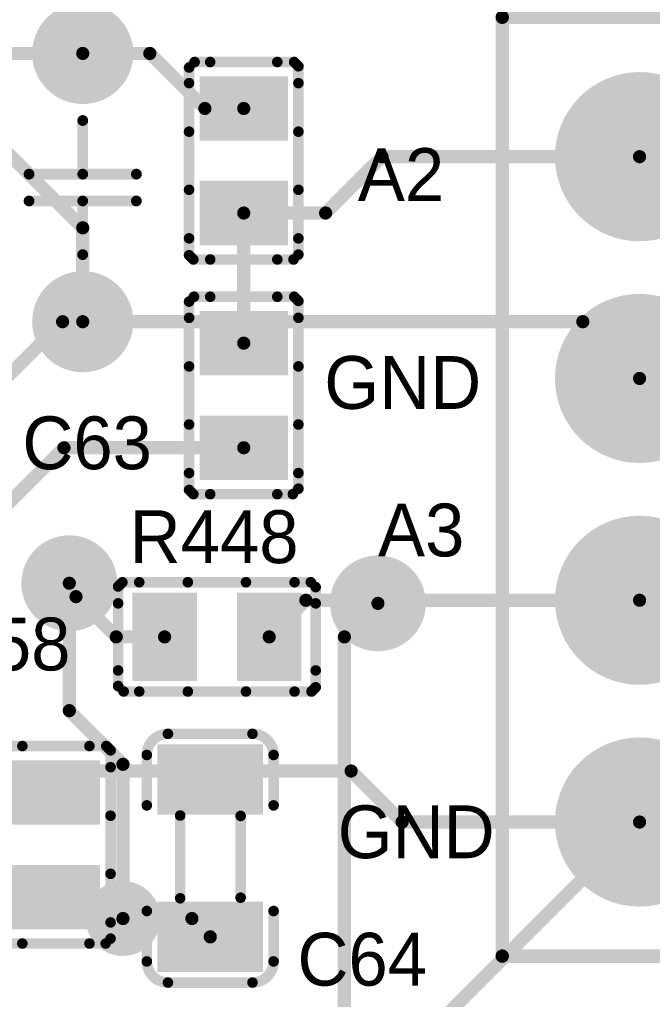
# Model space of a CAD drawing. Header units: millimetres. Extents: x 37 to 228, y -28 to 210.
# Drawn here: x 204.07 to 216.05, y 76.48 to 95.03 of the extents above; entities that cross this region are included whole.
import ezdxf

# ---------------------------------------------------------------- set-up
doc = ezdxf.new("R2010")
doc.units = ezdxf.units.MM
for name, color, linetype in [('BottomLayer', 5, 'Continuous'), ('BottomSolder', 6, 'Continuous'), ('InternalPlane1', 76, 'Continuous'), ('InternalPlane2', 16, 'Continuous'), ('MultiLayer', 9, 'Continuous'), ('TopLayer', 1, 'Continuous'), ('TopOverlay', 2, 'Continuous'), ('TopPaste', 8, 'Continuous'), ('TopSolder', 216, 'Continuous')]:
    doc.layers.add(name, color=color, linetype=linetype)

# ---------------------------------------------------------------- blocks, each defined once
blk = doc.blocks.new('CON_1X4_4_2___L____2_137')
at = {"layer": 'BottomLayer'}
for points, const_width in [([(-6.935, 7.3, 1), (-5.665, 7.3, 1)], 1.27), ([(5.665, 7.3, 1), (6.935, 7.3, 1)], 1.27), ([(-7.05, 0, 1), (-5.55, 0, 1)], 1.5), ([(-2.85, 0, 1), (-1.35, 0, 1)], 1.5), ([(1.35, 0, 1), (2.85, 0, 1)], 1.5), ([(5.55, 0, 1), (7.05, 0, 1)], 1.5)]:
    blk.add_lwpolyline(points, format="xyb", close=True, dxfattribs=dict(at, const_width=const_width))
at = {"layer": 'BottomSolder'}
for points, const_width in [([(-6.986, 7.3, 1), (-5.614, 7.3, 1)], 1.372), ([(5.614, 7.3, 1), (6.986, 7.3, 1)], 1.372), ([(-7.101, 0, 1), (-5.499, 0, 1)], 1.602), ([(-2.901, 0, 1), (-1.299, 0, 1)], 1.602), ([(1.299, 0, 1), (2.901, 0, 1)], 1.602), ([(5.499, 0, 1), (7.101, 0, 1)], 1.602)]:
    blk.add_lwpolyline(points, format="xyb", close=True, dxfattribs=dict(at, const_width=const_width))
at = {"layer": 'InternalPlane1'}
for points, const_width in [([(-7.429, 7.3, 1), (-5.171, 7.3, 1)], 2.258), ([(5.171, 7.3, 1), (7.429, 7.3, 1)], 2.258), ([(-7.054, 0, 1), (-5.546, 0, 1)], 1.508), ([(-2.854, 0, 1), (-1.346, 0, 1)], 1.508), ([(1.346, 0, 1), (2.854, 0, 1)], 1.508), ([(5.546, 0, 1), (7.054, 0, 1)], 1.508)]:
    blk.add_lwpolyline(points, format="xyb", close=True, dxfattribs=dict(at, const_width=const_width))
at = {"layer": 'InternalPlane2'}
for points, const_width in [([(-7.429, 7.3, 1), (-5.171, 7.3, 1)], 2.258), ([(5.171, 7.3, 1), (7.429, 7.3, 1)], 2.258), ([(-7.054, 0, 1), (-5.546, 0, 1)], 1.508), ([(-2.854, 0, 1), (-1.346, 0, 1)], 1.508), ([(1.346, 0, 1), (2.854, 0, 1)], 1.508), ([(5.546, 0, 1), (7.054, 0, 1)], 1.508)]:
    blk.add_lwpolyline(points, format="xyb", close=True, dxfattribs=dict(at, const_width=const_width))
at = {"layer": 'MultiLayer'}
for points, const_width in [([(-6.935, 7.3, 1), (-5.665, 7.3, 1)], 1.27), ([(5.665, 7.3, 1), (6.935, 7.3, 1)], 1.27), ([(-7.05, 0, 1), (-5.55, 0, 1)], 1.5), ([(-2.85, 0, 1), (-1.35, 0, 1)], 1.5), ([(1.35, 0, 1), (2.85, 0, 1)], 1.5), ([(5.55, 0, 1), (7.05, 0, 1)], 1.5)]:
    blk.add_lwpolyline(points, format="xyb", close=True, dxfattribs=dict(at, const_width=const_width))
at = {"layer": 'TopLayer'}
for points, const_width in [([(-6.935, 7.3, 1), (-5.665, 7.3, 1)], 1.27), ([(5.665, 7.3, 1), (6.935, 7.3, 1)], 1.27), ([(-7.05, 0, 1), (-5.55, 0, 1)], 1.5), ([(-2.85, 0, 1), (-1.35, 0, 1)], 1.5), ([(1.35, 0, 1), (2.85, 0, 1)], 1.5), ([(5.55, 0, 1), (7.05, 0, 1)], 1.5)]:
    blk.add_lwpolyline(points, format="xyb", close=True, dxfattribs=dict(at, const_width=const_width))
at = {"layer": 'TopOverlay', "const_width": 0.254}
for points in [[(8.84, 2.54), (-8.94, 2.54)], [(-8.94, -2.6), (-8.94, 2.54)], [(8.84, -2.6), (8.84, 2.54)], [(8.84, -2.6), (-8.94, -2.6)]]:
    blk.add_lwpolyline(points, dxfattribs=at)
at = {"layer": 'TopOverlay', "const_width": 0.127}
for points in [[(-9.004, 2.54, 1), (-8.877, 2.54, 1)], [(-9.004, 2.54, 1), (-8.877, 2.54, 1)], [(8.776, 2.54, 1), (8.903, 2.54, 1)], [(8.776, 2.54, 1), (8.903, 2.54, 1)], [(-9.004, -2.6, 1), (-8.877, -2.6, 1)], [(-9.004, -2.6, 1), (-8.877, -2.6, 1)], [(8.776, -2.6, 1), (8.903, -2.6, 1)], [(8.776, -2.6, 1), (8.903, -2.6, 1)]]:
    blk.add_lwpolyline(points, format="xyb", close=True, dxfattribs=at)
at = {"layer": 'TopSolder'}
for points, const_width in [([(-6.986, 7.3, 1), (-5.614, 7.3, 1)], 1.372), ([(5.614, 7.3, 1), (6.986, 7.3, 1)], 1.372), ([(-7.101, 0, 1), (-5.499, 0, 1)], 1.602), ([(-2.901, 0, 1), (-1.299, 0, 1)], 1.602), ([(1.299, 0, 1), (2.901, 0, 1)], 1.602), ([(5.499, 0, 1), (7.101, 0, 1)], 1.602)]:
    blk.add_lwpolyline(points, format="xyb", close=True, dxfattribs=dict(at, const_width=const_width))
blk = doc.blocks.new('LC_1206_C_167')
at = {"layer": 'TopLayer'}
for points in [[(-0.925, 0.9), (-2.055, 0.9), (-0.925, -0.9), (-2.055, -0.9)], [(2.055, 0.9), (0.925, 0.9), (2.055, -0.9), (0.925, -0.9)]]:
    blk.add_solid(points, dxfattribs=at)
at = {"layer": 'TopOverlay', "const_width": 0.2}
for points in [[(-2.355, 0.8, -0.414214), (-1.955, 1.2)], [(1.955, 1.2, -0.414213), (2.355, 0.8)], [(-1.955, -1.2, -0.414214), (-2.355, -0.8)], [(2.355, -0.8, -0.414213), (1.955, -1.2)]]:
    blk.add_lwpolyline(points, format="xyb", dxfattribs=at)
for points in [[(-1.955, 1.2), (-1, 1.2)], [(1, 1.2), (1.955, 1.2)], [(-2.355, 0.8), (-2.355, -0.8)], [(2.355, 0.8), (2.355, -0.8)], [(-0.759, 0.568), (0.808, 0.568)], [(-0.748, -0.576), (0.8, -0.576)], [(-1.955, -1.2), (-1, -1.2)], [(1, -1.2), (1.955, -1.2)]]:
    blk.add_lwpolyline(points, dxfattribs=at)
at = {"layer": 'TopOverlay', "const_width": 0.1}
for points in [[(-2.005, 1.2, 1), (-1.905, 1.2, 1)], [(-2.005, 1.2, 1), (-1.905, 1.2, 1)], [(-1.05, 1.2, 1), (-0.95, 1.2, 1)], [(0.95, 1.2, 1), (1.05, 1.2, 1)], [(1.905, 1.2, 1), (2.005, 1.2, 1)], [(1.905, 1.2, 1), (2.005, 1.2, 1)], [(-2.405, 0.8, 1), (-2.305, 0.8, 1)], [(-2.405, 0.8, 1), (-2.305, 0.8, 1)], [(2.305, 0.8, 1), (2.405, 0.8, 1)], [(2.305, 0.8, 1), (2.405, 0.8, 1)], [(-0.809, 0.568, 1), (-0.709, 0.568, 1)], [(0.758, 0.568, 1), (0.858, 0.568, 1)], [(-0.798, -0.576, 1), (-0.698, -0.576, 1)], [(0.75, -0.576, 1), (0.85, -0.576, 1)], [(-2.405, -0.8, 1), (-2.305, -0.8, 1)], [(-2.405, -0.8, 1), (-2.305, -0.8, 1)], [(2.305, -0.8, 1), (2.405, -0.8, 1)], [(2.305, -0.8, 1), (2.405, -0.8, 1)], [(-2.005, -1.2, 1), (-1.905, -1.2, 1)], [(-2.005, -1.2, 1), (-1.905, -1.2, 1)], [(-1.05, -1.2, 1), (-0.95, -1.2, 1)], [(0.95, -1.2, 1), (1.05, -1.2, 1)], [(1.905, -1.2, 1), (2.005, -1.2, 1)], [(1.905, -1.2, 1), (2.005, -1.2, 1)]]:
    blk.add_lwpolyline(points, format="xyb", close=True, dxfattribs=at)
at = {"layer": 'TopPaste'}
for points in [[(-0.925, 0.9), (-2.055, 0.9), (-0.925, -0.9), (-2.055, -0.9)], [(2.055, 0.9), (0.925, 0.9), (2.055, -0.9), (0.925, -0.9)]]:
    blk.add_solid(points, dxfattribs=at)
at = {"layer": 'TopSolder'}
for points in [[(-0.823, 1.002), (-2.157, 1.002), (-0.823, -1.002), (-2.157, -1.002)], [(2.157, 1.002), (0.823, 1.002), (2.157, -1.002), (0.823, -1.002)]]:
    blk.add_solid(points, dxfattribs=at)
blk = doc.blocks.new('CAP_DIP_S_____169')
at = {"layer": 'BottomLayer', "const_width": 0.75}
for points in [[(-2.915, 0, 1), (-2.165, 0, 1)], [(2.165, 0, 1), (2.915, 0, 1)]]:
    blk.add_lwpolyline(points, format="xyb", close=True, dxfattribs=at)
at = {"layer": 'BottomSolder', "const_width": 0.852}
for points in [[(-2.966, 0, 1), (-2.114, 0, 1)], [(2.114, 0, 1), (2.966, 0, 1)]]:
    blk.add_lwpolyline(points, format="xyb", close=True, dxfattribs=at)
at = {"layer": 'InternalPlane1', "const_width": 0.958}
for points in [[(-3.019, 0, 1), (-2.061, 0, 1)], [(2.061, 0, 1), (3.019, 0, 1)]]:
    blk.add_lwpolyline(points, format="xyb", close=True, dxfattribs=at)
at = {"layer": 'InternalPlane2', "const_width": 0.958}
for points in [[(-3.019, 0, 1), (-2.061, 0, 1)], [(2.061, 0, 1), (3.019, 0, 1)]]:
    blk.add_lwpolyline(points, format="xyb", close=True, dxfattribs=at)
at = {"layer": 'MultiLayer', "const_width": 0.75}
for points in [[(-2.915, 0, 1), (-2.165, 0, 1)], [(2.165, 0, 1), (2.915, 0, 1)]]:
    blk.add_lwpolyline(points, format="xyb", close=True, dxfattribs=at)
at = {"layer": 'TopLayer', "const_width": 0.75}
for points in [[(-2.915, 0, 1), (-2.165, 0, 1)], [(2.165, 0, 1), (2.915, 0, 1)]]:
    blk.add_lwpolyline(points, format="xyb", close=True, dxfattribs=at)
at = {"layer": 'TopOverlay', "const_width": 0.203}
for points in [[(-0.254, 1.016), (-0.254, -1.016)], [(0.254, 1.016), (0.254, -1.016)], [(-1.27, 0), (-0.254, 0)], [(0.254, 0), (1.27, 0)]]:
    blk.add_lwpolyline(points, dxfattribs=at)
at = {"layer": 'TopOverlay', "const_width": 0.102}
for points in [[(-0.305, 1.016, 1), (-0.203, 1.016, 1)], [(0.203, 1.016, 1), (0.305, 1.016, 1)], [(-1.321, 0, 1), (-1.219, 0, 1)], [(-0.305, 0, 1), (-0.203, 0, 1)], [(0.203, 0, 1), (0.305, 0, 1)], [(1.219, 0, 1), (1.321, 0, 1)], [(-0.305, -1.016, 1), (-0.203, -1.016, 1)], [(0.203, -1.016, 1), (0.305, -1.016, 1)]]:
    blk.add_lwpolyline(points, format="xyb", close=True, dxfattribs=at)
at = {"layer": 'TopSolder', "const_width": 0.852}
for points in [[(-2.966, 0, 1), (-2.114, 0, 1)], [(2.114, 0, 1), (2.966, 0, 1)]]:
    blk.add_lwpolyline(points, format="xyb", close=True, dxfattribs=at)
blk = doc.blocks.new('LC_0805_R_174')
at = {"layer": 'TopLayer'}
for points in [[(-0.482, 0.735), (-1.498, 0.735), (-0.482, -0.735), (-1.498, -0.735)], [(1.498, 0.735), (0.482, 0.735), (1.498, -0.735), (0.482, -0.735)]]:
    blk.add_solid(points, dxfattribs=at)
at = {"layer": 'TopOverlay', "const_width": 0.2}
for points in [[(-1.789, 1.035), (-1.87, 0.954)], [(-1.789, 1.035), (-1.47, 1.035)], [(-1.47, 1.035), (-0.55, 1.035)], [(-0.55, 1.035), (0.55, 1.035)], [(0.55, 1.035), (1.47, 1.035)], [(1.47, 1.035), (1.777, 1.035)], [(1.777, 1.035), (1.87, 0.942)], [(-1.87, 0.954), (-1.87, 0.635)], [(1.87, 0.942), (1.87, 0.635)], [(-1.87, 0.635), (-1.87, -0.635)], [(1.87, 0.635), (1.87, -0.635)], [(-1.87, -0.635), (-1.87, -0.93)], [(1.87, -0.635), (1.87, -0.955)], [(-1.87, -0.93), (-1.765, -1.035)], [(1.87, -0.955), (1.79, -1.035)], [(-1.765, -1.035), (-1.47, -1.035)], [(-1.47, -1.035), (-0.55, -1.035)], [(-0.55, -1.035), (0.55, -1.035)], [(0.55, -1.035), (1.47, -1.035)], [(1.47, -1.035), (1.79, -1.035)]]:
    blk.add_lwpolyline(points, dxfattribs=at)
at = {"layer": 'TopOverlay', "const_width": 0.1}
for points in [[(-1.839, 1.035, 1), (-1.739, 1.035, 1)], [(-1.839, 1.035, 1), (-1.739, 1.035, 1)], [(-1.52, 1.035, 1), (-1.42, 1.035, 1)], [(-1.52, 1.035, 1), (-1.42, 1.035, 1)], [(-0.6, 1.035, 1), (-0.5, 1.035, 1)], [(-0.6, 1.035, 1), (-0.5, 1.035, 1)], [(0.5, 1.035, 1), (0.6, 1.035, 1)], [(0.5, 1.035, 1), (0.6, 1.035, 1)], [(1.42, 1.035, 1), (1.52, 1.035, 1)], [(1.42, 1.035, 1), (1.52, 1.035, 1)], [(1.727, 1.035, 1), (1.827, 1.035, 1)], [(1.727, 1.035, 1), (1.827, 1.035, 1)], [(-1.92, 0.954, 1), (-1.82, 0.954, 1)], [(-1.92, 0.954, 1), (-1.82, 0.954, 1)], [(1.82, 0.942, 1), (1.92, 0.942, 1)], [(1.82, 0.942, 1), (1.92, 0.942, 1)], [(-1.92, 0.635, 1), (-1.82, 0.635, 1)], [(-1.92, 0.635, 1), (-1.82, 0.635, 1)], [(1.82, 0.635, 1), (1.92, 0.635, 1)], [(1.82, 0.635, 1), (1.92, 0.635, 1)], [(-1.92, -0.635, 1), (-1.82, -0.635, 1)], [(-1.92, -0.635, 1), (-1.82, -0.635, 1)], [(1.82, -0.635, 1), (1.92, -0.635, 1)], [(1.82, -0.635, 1), (1.92, -0.635, 1)], [(-1.92, -0.93, 1), (-1.82, -0.93, 1)], [(-1.92, -0.93, 1), (-1.82, -0.93, 1)], [(1.82, -0.955, 1), (1.92, -0.955, 1)], [(1.82, -0.955, 1), (1.92, -0.955, 1)], [(-1.815, -1.035, 1), (-1.715, -1.035, 1)], [(-1.815, -1.035, 1), (-1.715, -1.035, 1)], [(-1.52, -1.035, 1), (-1.42, -1.035, 1)], [(-1.52, -1.035, 1), (-1.42, -1.035, 1)], [(-0.6, -1.035, 1), (-0.5, -1.035, 1)], [(-0.6, -1.035, 1), (-0.5, -1.035, 1)], [(0.5, -1.035, 1), (0.6, -1.035, 1)], [(0.5, -1.035, 1), (0.6, -1.035, 1)], [(1.42, -1.035, 1), (1.52, -1.035, 1)], [(1.42, -1.035, 1), (1.52, -1.035, 1)], [(1.74, -1.035, 1), (1.84, -1.035, 1)], [(1.74, -1.035, 1), (1.84, -1.035, 1)]]:
    blk.add_lwpolyline(points, format="xyb", close=True, dxfattribs=at)
at = {"layer": 'TopPaste'}
for points in [[(-0.482, 0.735), (-1.498, 0.735), (-0.482, -0.735), (-1.498, -0.735)], [(1.498, 0.735), (0.482, 0.735), (1.498, -0.735), (0.482, -0.735)]]:
    blk.add_solid(points, dxfattribs=at)
at = {"layer": 'TopSolder'}
for points in [[(-0.38, 0.837), (-1.6, 0.837), (-0.38, -0.837), (-1.6, -0.837)], [(1.6, 0.837), (0.38, 0.837), (1.6, -0.837), (0.38, -0.837)]]:
    blk.add_solid(points, dxfattribs=at)
blk = doc.blocks.new('LC_0805_R_175')
at = {"layer": 'TopLayer'}
for points in [[(-0.482, 0.735), (-1.498, 0.735), (-0.482, -0.735), (-1.498, -0.735)], [(1.498, 0.735), (0.482, 0.735), (1.498, -0.735), (0.482, -0.735)]]:
    blk.add_solid(points, dxfattribs=at)
at = {"layer": 'TopOverlay', "const_width": 0.2}
for points in [[(-1.87, 0.954), (-1.789, 1.035)], [(-1.47, 1.035), (-1.789, 1.035)], [(-0.55, 1.035), (-1.47, 1.035)], [(0.55, 1.035), (-0.55, 1.035)], [(1.47, 1.035), (0.55, 1.035)], [(1.777, 1.035), (1.47, 1.035)], [(1.87, 0.942), (1.777, 1.035)], [(-1.87, 0.635), (-1.87, 0.954)], [(1.87, 0.635), (1.87, 0.942)], [(-1.87, -0.635), (-1.87, 0.635)], [(1.87, -0.635), (1.87, 0.635)], [(-1.87, -0.93), (-1.87, -0.635)], [(1.87, -0.955), (1.87, -0.635)], [(-1.765, -1.035), (-1.87, -0.93)], [(1.79, -1.035), (1.87, -0.955)], [(-1.47, -1.035), (-1.765, -1.035)], [(-0.55, -1.035), (-1.47, -1.035)], [(0.55, -1.035), (-0.55, -1.035)], [(1.47, -1.035), (0.55, -1.035)], [(1.79, -1.035), (1.47, -1.035)]]:
    blk.add_lwpolyline(points, dxfattribs=at)
at = {"layer": 'TopOverlay', "const_width": 0.1}
for points in [[(-1.839, 1.035, 1), (-1.739, 1.035, 1)], [(-1.839, 1.035, 1), (-1.739, 1.035, 1)], [(-1.52, 1.035, 1), (-1.42, 1.035, 1)], [(-1.52, 1.035, 1), (-1.42, 1.035, 1)], [(-0.6, 1.035, 1), (-0.5, 1.035, 1)], [(-0.6, 1.035, 1), (-0.5, 1.035, 1)], [(0.5, 1.035, 1), (0.6, 1.035, 1)], [(0.5, 1.035, 1), (0.6, 1.035, 1)], [(1.42, 1.035, 1), (1.52, 1.035, 1)], [(1.42, 1.035, 1), (1.52, 1.035, 1)], [(1.727, 1.035, 1), (1.827, 1.035, 1)], [(1.727, 1.035, 1), (1.827, 1.035, 1)], [(-1.92, 0.954, 1), (-1.82, 0.954, 1)], [(-1.92, 0.954, 1), (-1.82, 0.954, 1)], [(1.82, 0.942, 1), (1.92, 0.942, 1)], [(1.82, 0.942, 1), (1.92, 0.942, 1)], [(-1.92, 0.635, 1), (-1.82, 0.635, 1)], [(-1.92, 0.635, 1), (-1.82, 0.635, 1)], [(1.82, 0.635, 1), (1.92, 0.635, 1)], [(1.82, 0.635, 1), (1.92, 0.635, 1)], [(-1.92, -0.635, 1), (-1.82, -0.635, 1)], [(-1.92, -0.635, 1), (-1.82, -0.635, 1)], [(1.82, -0.635, 1), (1.92, -0.635, 1)], [(1.82, -0.635, 1), (1.92, -0.635, 1)], [(-1.92, -0.93, 1), (-1.82, -0.93, 1)], [(-1.92, -0.93, 1), (-1.82, -0.93, 1)], [(1.82, -0.955, 1), (1.92, -0.955, 1)], [(1.82, -0.955, 1), (1.92, -0.955, 1)], [(-1.815, -1.035, 1), (-1.715, -1.035, 1)], [(-1.815, -1.035, 1), (-1.715, -1.035, 1)], [(-1.52, -1.035, 1), (-1.42, -1.035, 1)], [(-1.52, -1.035, 1), (-1.42, -1.035, 1)], [(-0.6, -1.035, 1), (-0.5, -1.035, 1)], [(-0.6, -1.035, 1), (-0.5, -1.035, 1)], [(0.5, -1.035, 1), (0.6, -1.035, 1)], [(0.5, -1.035, 1), (0.6, -1.035, 1)], [(1.42, -1.035, 1), (1.52, -1.035, 1)], [(1.42, -1.035, 1), (1.52, -1.035, 1)], [(1.74, -1.035, 1), (1.84, -1.035, 1)], [(1.74, -1.035, 1), (1.84, -1.035, 1)]]:
    blk.add_lwpolyline(points, format="xyb", close=True, dxfattribs=at)
at = {"layer": 'TopPaste'}
for points in [[(-0.482, 0.735), (-1.498, 0.735), (-0.482, -0.735), (-1.498, -0.735)], [(1.498, 0.735), (0.482, 0.735), (1.498, -0.735), (0.482, -0.735)]]:
    blk.add_solid(points, dxfattribs=at)
at = {"layer": 'TopSolder'}
for points in [[(-0.38, 0.837), (-1.6, 0.837), (-0.38, -0.837), (-1.6, -0.837)], [(1.6, 0.837), (0.38, 0.837), (1.6, -0.837), (0.38, -0.837)]]:
    blk.add_solid(points, dxfattribs=at)
blk = doc.blocks.new('LC_0805_R_178')
at = {"layer": 'TopLayer'}
for points in [[(-0.482, 0.735), (-1.498, 0.735), (-0.482, -0.735), (-1.498, -0.735)], [(1.498, 0.735), (0.482, 0.735), (1.498, -0.735), (0.482, -0.735)]]:
    blk.add_solid(points, dxfattribs=at)
at = {"layer": 'TopOverlay', "const_width": 0.2}
for points in [[(-1.87, 0.954), (-1.789, 1.035)], [(-1.47, 1.035), (-1.789, 1.035)], [(-0.55, 1.035), (-1.47, 1.035)], [(0.55, 1.035), (-0.55, 1.035)], [(1.47, 1.035), (0.55, 1.035)], [(1.777, 1.035), (1.47, 1.035)], [(1.87, 0.942), (1.777, 1.035)], [(-1.87, 0.635), (-1.87, 0.954)], [(1.87, 0.635), (1.87, 0.942)], [(-1.87, -0.635), (-1.87, 0.635)], [(1.87, -0.635), (1.87, 0.635)], [(-1.87, -0.93), (-1.87, -0.635)], [(1.87, -0.955), (1.87, -0.635)], [(-1.765, -1.035), (-1.87, -0.93)], [(1.79, -1.035), (1.87, -0.955)], [(-1.47, -1.035), (-1.765, -1.035)], [(-0.55, -1.035), (-1.47, -1.035)], [(0.55, -1.035), (-0.55, -1.035)], [(1.47, -1.035), (0.55, -1.035)], [(1.79, -1.035), (1.47, -1.035)]]:
    blk.add_lwpolyline(points, dxfattribs=at)
at = {"layer": 'TopOverlay', "const_width": 0.1}
for points in [[(-1.839, 1.035, 1), (-1.739, 1.035, 1)], [(-1.839, 1.035, 1), (-1.739, 1.035, 1)], [(-1.52, 1.035, 1), (-1.42, 1.035, 1)], [(-1.52, 1.035, 1), (-1.42, 1.035, 1)], [(-0.6, 1.035, 1), (-0.5, 1.035, 1)], [(-0.6, 1.035, 1), (-0.5, 1.035, 1)], [(0.5, 1.035, 1), (0.6, 1.035, 1)], [(0.5, 1.035, 1), (0.6, 1.035, 1)], [(1.42, 1.035, 1), (1.52, 1.035, 1)], [(1.42, 1.035, 1), (1.52, 1.035, 1)], [(1.727, 1.035, 1), (1.827, 1.035, 1)], [(1.727, 1.035, 1), (1.827, 1.035, 1)], [(-1.92, 0.954, 1), (-1.82, 0.954, 1)], [(-1.92, 0.954, 1), (-1.82, 0.954, 1)], [(1.82, 0.942, 1), (1.92, 0.942, 1)], [(1.82, 0.942, 1), (1.92, 0.942, 1)], [(-1.92, 0.635, 1), (-1.82, 0.635, 1)], [(-1.92, 0.635, 1), (-1.82, 0.635, 1)], [(1.82, 0.635, 1), (1.92, 0.635, 1)], [(1.82, 0.635, 1), (1.92, 0.635, 1)], [(-1.92, -0.635, 1), (-1.82, -0.635, 1)], [(-1.92, -0.635, 1), (-1.82, -0.635, 1)], [(1.82, -0.635, 1), (1.92, -0.635, 1)], [(1.82, -0.635, 1), (1.92, -0.635, 1)], [(-1.92, -0.93, 1), (-1.82, -0.93, 1)], [(-1.92, -0.93, 1), (-1.82, -0.93, 1)], [(1.82, -0.955, 1), (1.92, -0.955, 1)], [(1.82, -0.955, 1), (1.92, -0.955, 1)], [(-1.815, -1.035, 1), (-1.715, -1.035, 1)], [(-1.815, -1.035, 1), (-1.715, -1.035, 1)], [(-1.52, -1.035, 1), (-1.42, -1.035, 1)], [(-1.52, -1.035, 1), (-1.42, -1.035, 1)], [(-0.6, -1.035, 1), (-0.5, -1.035, 1)], [(-0.6, -1.035, 1), (-0.5, -1.035, 1)], [(0.5, -1.035, 1), (0.6, -1.035, 1)], [(0.5, -1.035, 1), (0.6, -1.035, 1)], [(1.42, -1.035, 1), (1.52, -1.035, 1)], [(1.42, -1.035, 1), (1.52, -1.035, 1)], [(1.74, -1.035, 1), (1.84, -1.035, 1)], [(1.74, -1.035, 1), (1.84, -1.035, 1)]]:
    blk.add_lwpolyline(points, format="xyb", close=True, dxfattribs=at)
at = {"layer": 'TopPaste'}
for points in [[(-0.482, 0.735), (-1.498, 0.735), (-0.482, -0.735), (-1.498, -0.735)], [(1.498, 0.735), (0.482, 0.735), (1.498, -0.735), (0.482, -0.735)]]:
    blk.add_solid(points, dxfattribs=at)
at = {"layer": 'TopSolder'}
for points in [[(-0.38, 0.837), (-1.6, 0.837), (-0.38, -0.837), (-1.6, -0.837)], [(1.6, 0.837), (0.38, 0.837), (1.6, -0.837), (0.38, -0.837)]]:
    blk.add_solid(points, dxfattribs=at)
blk = doc.blocks.new('LC_0805_R_179')
at = {"layer": 'TopLayer'}
for points in [[(-1.498, -0.735), (-0.482, -0.735), (-1.498, 0.735), (-0.482, 0.735)], [(0.482, -0.735), (1.498, -0.735), (0.482, 0.735), (1.498, 0.735)]]:
    blk.add_solid(points, dxfattribs=at)
at = {"layer": 'TopOverlay', "const_width": 0.2}
for points in [[(-1.79, 1.035), (-1.87, 0.955)], [(-1.47, 1.035), (-1.79, 1.035)], [(-0.55, 1.035), (-1.47, 1.035)], [(0.55, 1.035), (-0.55, 1.035)], [(1.47, 1.035), (0.55, 1.035)], [(1.765, 1.035), (1.47, 1.035)], [(1.87, 0.93), (1.765, 1.035)], [(-1.87, 0.955), (-1.87, 0.635)], [(1.87, 0.93), (1.87, 0.635)], [(-1.87, 0.635), (-1.87, -0.635)], [(1.87, 0.635), (1.87, -0.635)], [(-1.87, -0.635), (-1.87, -0.942)], [(1.87, -0.635), (1.87, -0.954)], [(-1.777, -1.035), (-1.87, -0.942)], [(1.87, -0.954), (1.789, -1.035)], [(-1.47, -1.035), (-1.777, -1.035)], [(-0.55, -1.035), (-1.47, -1.035)], [(0.55, -1.035), (-0.55, -1.035)], [(1.47, -1.035), (0.55, -1.035)], [(1.789, -1.035), (1.47, -1.035)]]:
    blk.add_lwpolyline(points, dxfattribs=at)
at = {"layer": 'TopOverlay', "const_width": 0.1}
for points in [[(-1.84, 1.035, 1), (-1.74, 1.035, 1)], [(-1.84, 1.035, 1), (-1.74, 1.035, 1)], [(-1.52, 1.035, 1), (-1.42, 1.035, 1)], [(-1.52, 1.035, 1), (-1.42, 1.035, 1)], [(-0.6, 1.035, 1), (-0.5, 1.035, 1)], [(-0.6, 1.035, 1), (-0.5, 1.035, 1)], [(0.5, 1.035, 1), (0.6, 1.035, 1)], [(0.5, 1.035, 1), (0.6, 1.035, 1)], [(1.42, 1.035, 1), (1.52, 1.035, 1)], [(1.42, 1.035, 1), (1.52, 1.035, 1)], [(1.715, 1.035, 1), (1.815, 1.035, 1)], [(1.715, 1.035, 1), (1.815, 1.035, 1)], [(-1.92, 0.955, 1), (-1.82, 0.955, 1)], [(-1.92, 0.955, 1), (-1.82, 0.955, 1)], [(1.82, 0.93, 1), (1.92, 0.93, 1)], [(1.82, 0.93, 1), (1.92, 0.93, 1)], [(-1.92, 0.635, 1), (-1.82, 0.635, 1)], [(-1.92, 0.635, 1), (-1.82, 0.635, 1)], [(1.82, 0.635, 1), (1.92, 0.635, 1)], [(1.82, 0.635, 1), (1.92, 0.635, 1)], [(-1.92, -0.635, 1), (-1.82, -0.635, 1)], [(-1.92, -0.635, 1), (-1.82, -0.635, 1)], [(1.82, -0.635, 1), (1.92, -0.635, 1)], [(1.82, -0.635, 1), (1.92, -0.635, 1)], [(-1.92, -0.942, 1), (-1.82, -0.942, 1)], [(-1.92, -0.942, 1), (-1.82, -0.942, 1)], [(1.82, -0.954, 1), (1.92, -0.954, 1)], [(1.82, -0.954, 1), (1.92, -0.954, 1)], [(-1.827, -1.035, 1), (-1.727, -1.035, 1)], [(-1.827, -1.035, 1), (-1.727, -1.035, 1)], [(-1.52, -1.035, 1), (-1.42, -1.035, 1)], [(-1.52, -1.035, 1), (-1.42, -1.035, 1)], [(-0.6, -1.035, 1), (-0.5, -1.035, 1)], [(-0.6, -1.035, 1), (-0.5, -1.035, 1)], [(0.5, -1.035, 1), (0.6, -1.035, 1)], [(0.5, -1.035, 1), (0.6, -1.035, 1)], [(1.42, -1.035, 1), (1.52, -1.035, 1)], [(1.42, -1.035, 1), (1.52, -1.035, 1)], [(1.739, -1.035, 1), (1.839, -1.035, 1)], [(1.739, -1.035, 1), (1.839, -1.035, 1)]]:
    blk.add_lwpolyline(points, format="xyb", close=True, dxfattribs=at)
at = {"layer": 'TopPaste'}
for points in [[(-1.498, -0.735), (-0.482, -0.735), (-1.498, 0.735), (-0.482, 0.735)], [(0.482, -0.735), (1.498, -0.735), (0.482, 0.735), (1.498, 0.735)]]:
    blk.add_solid(points, dxfattribs=at)
at = {"layer": 'TopSolder'}
for points in [[(-1.6, -0.837), (-0.38, -0.837), (-1.6, 0.837), (-0.38, 0.837)], [(0.38, -0.837), (1.6, -0.837), (0.38, 0.837), (1.6, 0.837)]]:
    blk.add_solid(points, dxfattribs=at)

msp = doc.modelspace()

# ---------------------------------------------------------------- linework, layer by layer
at = {"layer": 'BottomLayer', "const_width": 0.25}
for points in [[(202.468, 86.898), (204.881, 89.311)], [(204.881, 89.311), (205.262, 89.311)], [(205.262, 89.311), (214.728, 89.311)], [(214.728, 89.311), (215.803, 88.236)], [(205.008, 81.945), (205.008, 84.358)], [(210.215, 83.342), (210.85, 83.977)], [(210.215, 74.579), (210.215, 83.342)], [(205.008, 81.945), (206.024, 80.929)], [(206.024, 78.008), (206.024, 80.929)]]:
    msp.add_lwpolyline(points, dxfattribs=at)
at = {"layer": 'BottomLayer'}
for points, const_width in [([(204.819, 89.311, 1), (204.943, 89.311, 1)], 0.125), ([(204.819, 89.311, 1), (204.943, 89.311, 1)], 0.125), ([(205.2, 89.311, 1), (205.324, 89.311, 1)], 0.125), ([(205.2, 89.311, 1), (205.324, 89.311, 1)], 0.125), ([(214.666, 89.311, 1), (214.791, 89.311, 1)], 0.125), ([(214.666, 89.311, 1), (214.791, 89.311, 1)], 0.125), ([(215.741, 88.236, 1), (215.865, 88.236, 1)], 0.125), ([(204.633, 84.358, 1), (205.383, 84.358, 1)], 0.75), ([(210.475, 83.977, 1), (211.225, 83.977, 1)], 0.75), ([(204.946, 84.358, 1), (205.07, 84.358, 1)], 0.125), ([(210.788, 83.977, 1), (210.912, 83.977, 1)], 0.125), ([(210.153, 83.342, 1), (210.277, 83.342, 1)], 0.125), ([(210.153, 83.342, 1), (210.277, 83.342, 1)], 0.125), ([(204.946, 81.945, 1), (205.07, 81.945, 1)], 0.125), ([(204.946, 81.945, 1), (205.07, 81.945, 1)], 0.125), ([(205.962, 80.929, 1), (206.086, 80.929, 1)], 0.125), ([(205.962, 80.929, 1), (206.086, 80.929, 1)], 0.125), ([(205.824, 78.008, 1), (206.224, 78.008, 1)], 0.4), ([(205.962, 78.008, 1), (206.086, 78.008, 1)], 0.125)]:
    msp.add_lwpolyline(points, format="xyb", close=True, dxfattribs=dict(at, const_width=const_width))
at = {"layer": 'InternalPlane1'}
for points, const_width in [([(204.554, 84.358, 1), (205.462, 84.358, 1)], 0.908), ([(210.396, 83.977, 1), (211.304, 83.977, 1)], 0.908), ([(205.67, 78.008, 1), (206.378, 78.008, 1)], 0.708)]:
    msp.add_lwpolyline(points, format="xyb", close=True, dxfattribs=dict(at, const_width=const_width))
at = {"layer": 'InternalPlane2'}
for points, const_width in [([(204.554, 84.358, 1), (205.462, 84.358, 1)], 0.908), ([(210.396, 83.977, 1), (211.304, 83.977, 1)], 0.908), ([(205.67, 78.008, 1), (206.378, 78.008, 1)], 0.708)]:
    msp.add_lwpolyline(points, format="xyb", close=True, dxfattribs=dict(at, const_width=const_width))
at = {"layer": 'MultiLayer'}
for points, const_width in [([(204.633, 84.358, 1), (205.383, 84.358, 1)], 0.75), ([(210.475, 83.977, 1), (211.225, 83.977, 1)], 0.75), ([(205.824, 78.008, 1), (206.224, 78.008, 1)], 0.4)]:
    msp.add_lwpolyline(points, format="xyb", close=True, dxfattribs=dict(at, const_width=const_width))
at = {"layer": 'TopLayer', "const_width": 0.25}
for points in [[(203.839, 94.391), (205.262, 94.391)], [(205.262, 94.391), (206.532, 94.391)], [(206.532, 94.391), (207.574, 93.349)], [(207.574, 93.349), (208.31, 93.349)], [(203.23, 93.121), (205.262, 91.089)], [(209.86, 91.369), (210.927, 92.436)], [(210.927, 92.436), (215.803, 92.436)], [(208.31, 91.369), (209.86, 91.369)], [(208.31, 88.904), (208.31, 91.369)], [(205.262, 89.311), (205.262, 91.089)], [(203.484, 85.501), (204.907, 86.924)], [(204.907, 86.924), (208.31, 86.924)], [(205.135, 84.104), (205.897, 83.342)], [(208.792, 83.342), (209.486, 84.036)], [(209.486, 84.036), (215.803, 84.036)], [(205.897, 83.342), (206.812, 83.342)], [(202.595, 80.802), (210.342, 80.802)], [(210.342, 80.802), (211.308, 79.836)], [(211.308, 79.836), (215.803, 79.836)], [(212.07, 76.103), (215.803, 79.836)], [(202.061, 78.008), (206.024, 78.008)], [(206.024, 78.008), (207.328, 78.008)], [(207.328, 78.008), (207.675, 77.661)]]:
    msp.add_lwpolyline(points, dxfattribs=at)
at = {"layer": 'TopLayer'}
for points, const_width in [([(205.2, 94.391, 1), (205.324, 94.391, 1)], 0.125), ([(205.2, 94.391, 1), (205.324, 94.391, 1)], 0.125), ([(206.47, 94.391, 1), (206.594, 94.391, 1)], 0.125), ([(206.47, 94.391, 1), (206.594, 94.391, 1)], 0.125), ([(207.512, 93.349, 1), (207.636, 93.349, 1)], 0.125), ([(207.512, 93.349, 1), (207.636, 93.349, 1)], 0.125), ([(208.248, 93.349, 1), (208.372, 93.349, 1)], 0.125), ([(210.865, 92.436, 1), (210.99, 92.436, 1)], 0.125), ([(210.865, 92.436, 1), (210.99, 92.436, 1)], 0.125), ([(215.741, 92.436, 1), (215.865, 92.436, 1)], 0.125), ([(208.248, 91.369, 1), (208.372, 91.369, 1)], 0.125), ([(208.248, 91.369, 1), (208.372, 91.369, 1)], 0.125), ([(209.798, 91.369, 1), (209.922, 91.369, 1)], 0.125), ([(209.798, 91.369, 1), (209.922, 91.369, 1)], 0.125), ([(205.2, 91.089, 1), (205.324, 91.089, 1)], 0.125), ([(205.2, 91.089, 1), (205.324, 91.089, 1)], 0.125), ([(205.2, 89.311, 1), (205.324, 89.311, 1)], 0.125), ([(208.248, 88.904, 1), (208.372, 88.904, 1)], 0.125), ([(204.845, 86.924, 1), (204.969, 86.924, 1)], 0.125), ([(204.845, 86.924, 1), (204.969, 86.924, 1)], 0.125), ([(208.248, 86.924, 1), (208.372, 86.924, 1)], 0.125), ([(204.633, 84.358, 1), (205.383, 84.358, 1)], 0.75), ([(210.475, 83.977, 1), (211.225, 83.977, 1)], 0.75), ([(205.073, 84.104, 1), (205.197, 84.104, 1)], 0.125), ([(209.424, 84.036, 1), (209.549, 84.036, 1)], 0.125), ([(209.424, 84.036, 1), (209.549, 84.036, 1)], 0.125), ([(215.741, 84.036, 1), (215.865, 84.036, 1)], 0.125), ([(205.835, 83.342, 1), (205.959, 83.342, 1)], 0.125), ([(205.835, 83.342, 1), (205.959, 83.342, 1)], 0.125), ([(206.75, 83.342, 1), (206.874, 83.342, 1)], 0.125), ([(208.73, 83.342, 1), (208.854, 83.342, 1)], 0.125), ([(210.28, 80.802, 1), (210.404, 80.802, 1)], 0.125), ([(210.28, 80.802, 1), (210.404, 80.802, 1)], 0.125), ([(211.245, 79.836, 1), (211.37, 79.836, 1)], 0.125), ([(211.245, 79.836, 1), (211.37, 79.836, 1)], 0.125), ([(215.741, 79.836, 1), (215.865, 79.836, 1)], 0.125), ([(215.741, 79.836, 1), (215.865, 79.836, 1)], 0.125), ([(205.824, 78.008, 1), (206.224, 78.008, 1)], 0.4), ([(205.962, 78.008, 1), (206.086, 78.008, 1)], 0.125), ([(205.962, 78.008, 1), (206.086, 78.008, 1)], 0.125), ([(207.266, 78.008, 1), (207.391, 78.008, 1)], 0.125), ([(207.266, 78.008, 1), (207.391, 78.008, 1)], 0.125), ([(207.613, 77.661, 1), (207.738, 77.661, 1)], 0.125)]:
    msp.add_lwpolyline(points, format="xyb", close=True, dxfattribs=dict(at, const_width=const_width))

# ---------------------------------------------------------------- block references
for name, p, rotation in [('CAP_DIP_S_____169', (205.262, 91.851), 90), ('CON_1X4_4_2___L____2_137', (215.803, 86.136), 270), ('LC_0805_R_175', (208.31, 92.359), 270), ('LC_0805_R_174', (208.31, 87.914), 90), ('LC_0805_R_179', (207.802, 83.342), 180), ('LC_1206_C_167', (207.675, 79.151), 90), ('LC_0805_R_178', (204.754, 79.405), 270)]:
    msp.add_blockref(name, p, dxfattribs=dict(rotation=rotation))

# ---------------------------------------------------------------- texts
at = {"layer": 'TopOverlay'}
for s, p in [('A2', (210.469, 91.597)), ('GND', (209.834, 87.66)), ('A3', (210.85, 84.866)), ('GND', (210.088, 79.151))]:
    msp.add_text(s, height=1, rotation=360, dxfattribs=at).set_placement(p)
for s, p in [('C63', (204.119, 86.517)), ('R448', (206.151, 84.739)), ('R458', (201.833, 82.707)), ('C64', (209.326, 76.738))]:
    msp.add_text(s, height=1, dxfattribs=at).set_placement(p)

doc.saveas('drawing.dxf')
